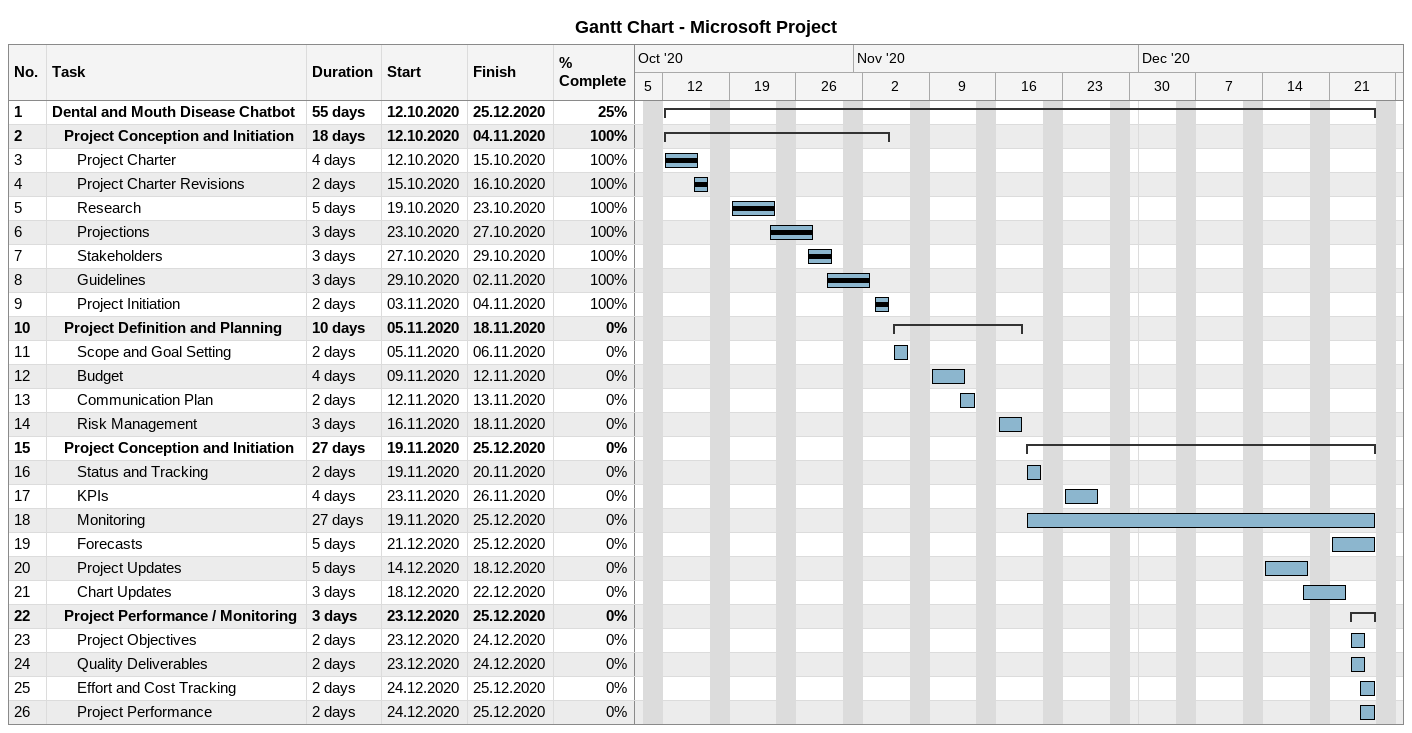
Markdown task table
Gantt Chart - Microsoft Project

| ID | Level | Task | Duration | Start | Finish | % complete |
|---|---|---|---|---|---|---|
| 1 | 1 | **Dental and Mouth Disease Chatbot** | 55d | 2020-10-12 | 2020-12-25 | 25 |
| 2 | 2 | **Project Conception and Initiation** | 18d | 2020-10-12 | 2020-11-04 | 100 |
| 3 | 3 | Project Charter | 4d | 2020-10-12 | 2020-10-15 | 100 |
| 4 | 3 | Project Charter Revisions | 2d | 2020-10-15 | 2020-10-16 | 100 |
| 5 | 3 | Research | 5d | 2020-10-19 | 2020-10-23 | 100 |
| 6 | 3 | Projections | 3d | 2020-10-23 | 2020-10-27 | 100 |
| 7 | 3 | Stakeholders | 3d | 2020-10-27 | 2020-10-29 | 100 |
| 8 | 3 | Guidelines | 3d | 2020-10-29 | 2020-11-02 | 100 |
| 9 | 3 | Project Initiation | 2d | 2020-11-03 | 2020-11-04 | 100 |
| 10 | 2 | **Project Definition and Planning** | 10d | 2020-11-05 | 2020-11-18 | 0 |
| 11 | 3 | Scope and Goal Setting | 2d | 2020-11-05 | 2020-11-06 | 0 |
| 12 | 3 | Budget | 4d | 2020-11-09 | 2020-11-12 | 0 |
| 13 | 3 | Communication Plan | 2d | 2020-11-12 | 2020-11-13 | 0 |
| 14 | 3 | Risk Management | 3d | 2020-11-16 | 2020-11-18 | 0 |
| 15 | 2 | **Project Conception and Initiation** | 27d | 2020-11-19 | 2020-12-25 | 0 |
| 16 | 3 | Status and Tracking | 2d | 2020-11-19 | 2020-11-20 | 0 |
| 17 | 3 | KPIs | 4d | 2020-11-23 | 2020-11-26 | 0 |
| 18 | 3 | Monitoring | 27d | 2020-11-19 | 2020-12-25 | 0 |
| 19 | 3 | Forecasts | 5d | 2020-12-21 | 2020-12-25 | 0 |
| 20 | 3 | Project Updates | 5d | 2020-12-14 | 2020-12-18 | 0 |
| 21 | 3 | Chart Updates | 3d | 2020-12-18 | 2020-12-22 | 0 |
| 22 | 2 | **Project Performance / Monitoring** | 3d | 2020-12-23 | 2020-12-25 | 0 |
| 23 | 3 | Project Objectives | 2d | 2020-12-23 | 2020-12-24 | 0 |
| 24 | 3 | Quality Deliverables | 2d | 2020-12-23 | 2020-12-24 | 0 |
| 25 | 3 | Effort and Cost Tracking | 2d | 2020-12-24 | 2020-12-25 | 0 |
| 26 | 3 | Project Performance | 2d | 2020-12-24 | 2020-12-25 | 0 |
